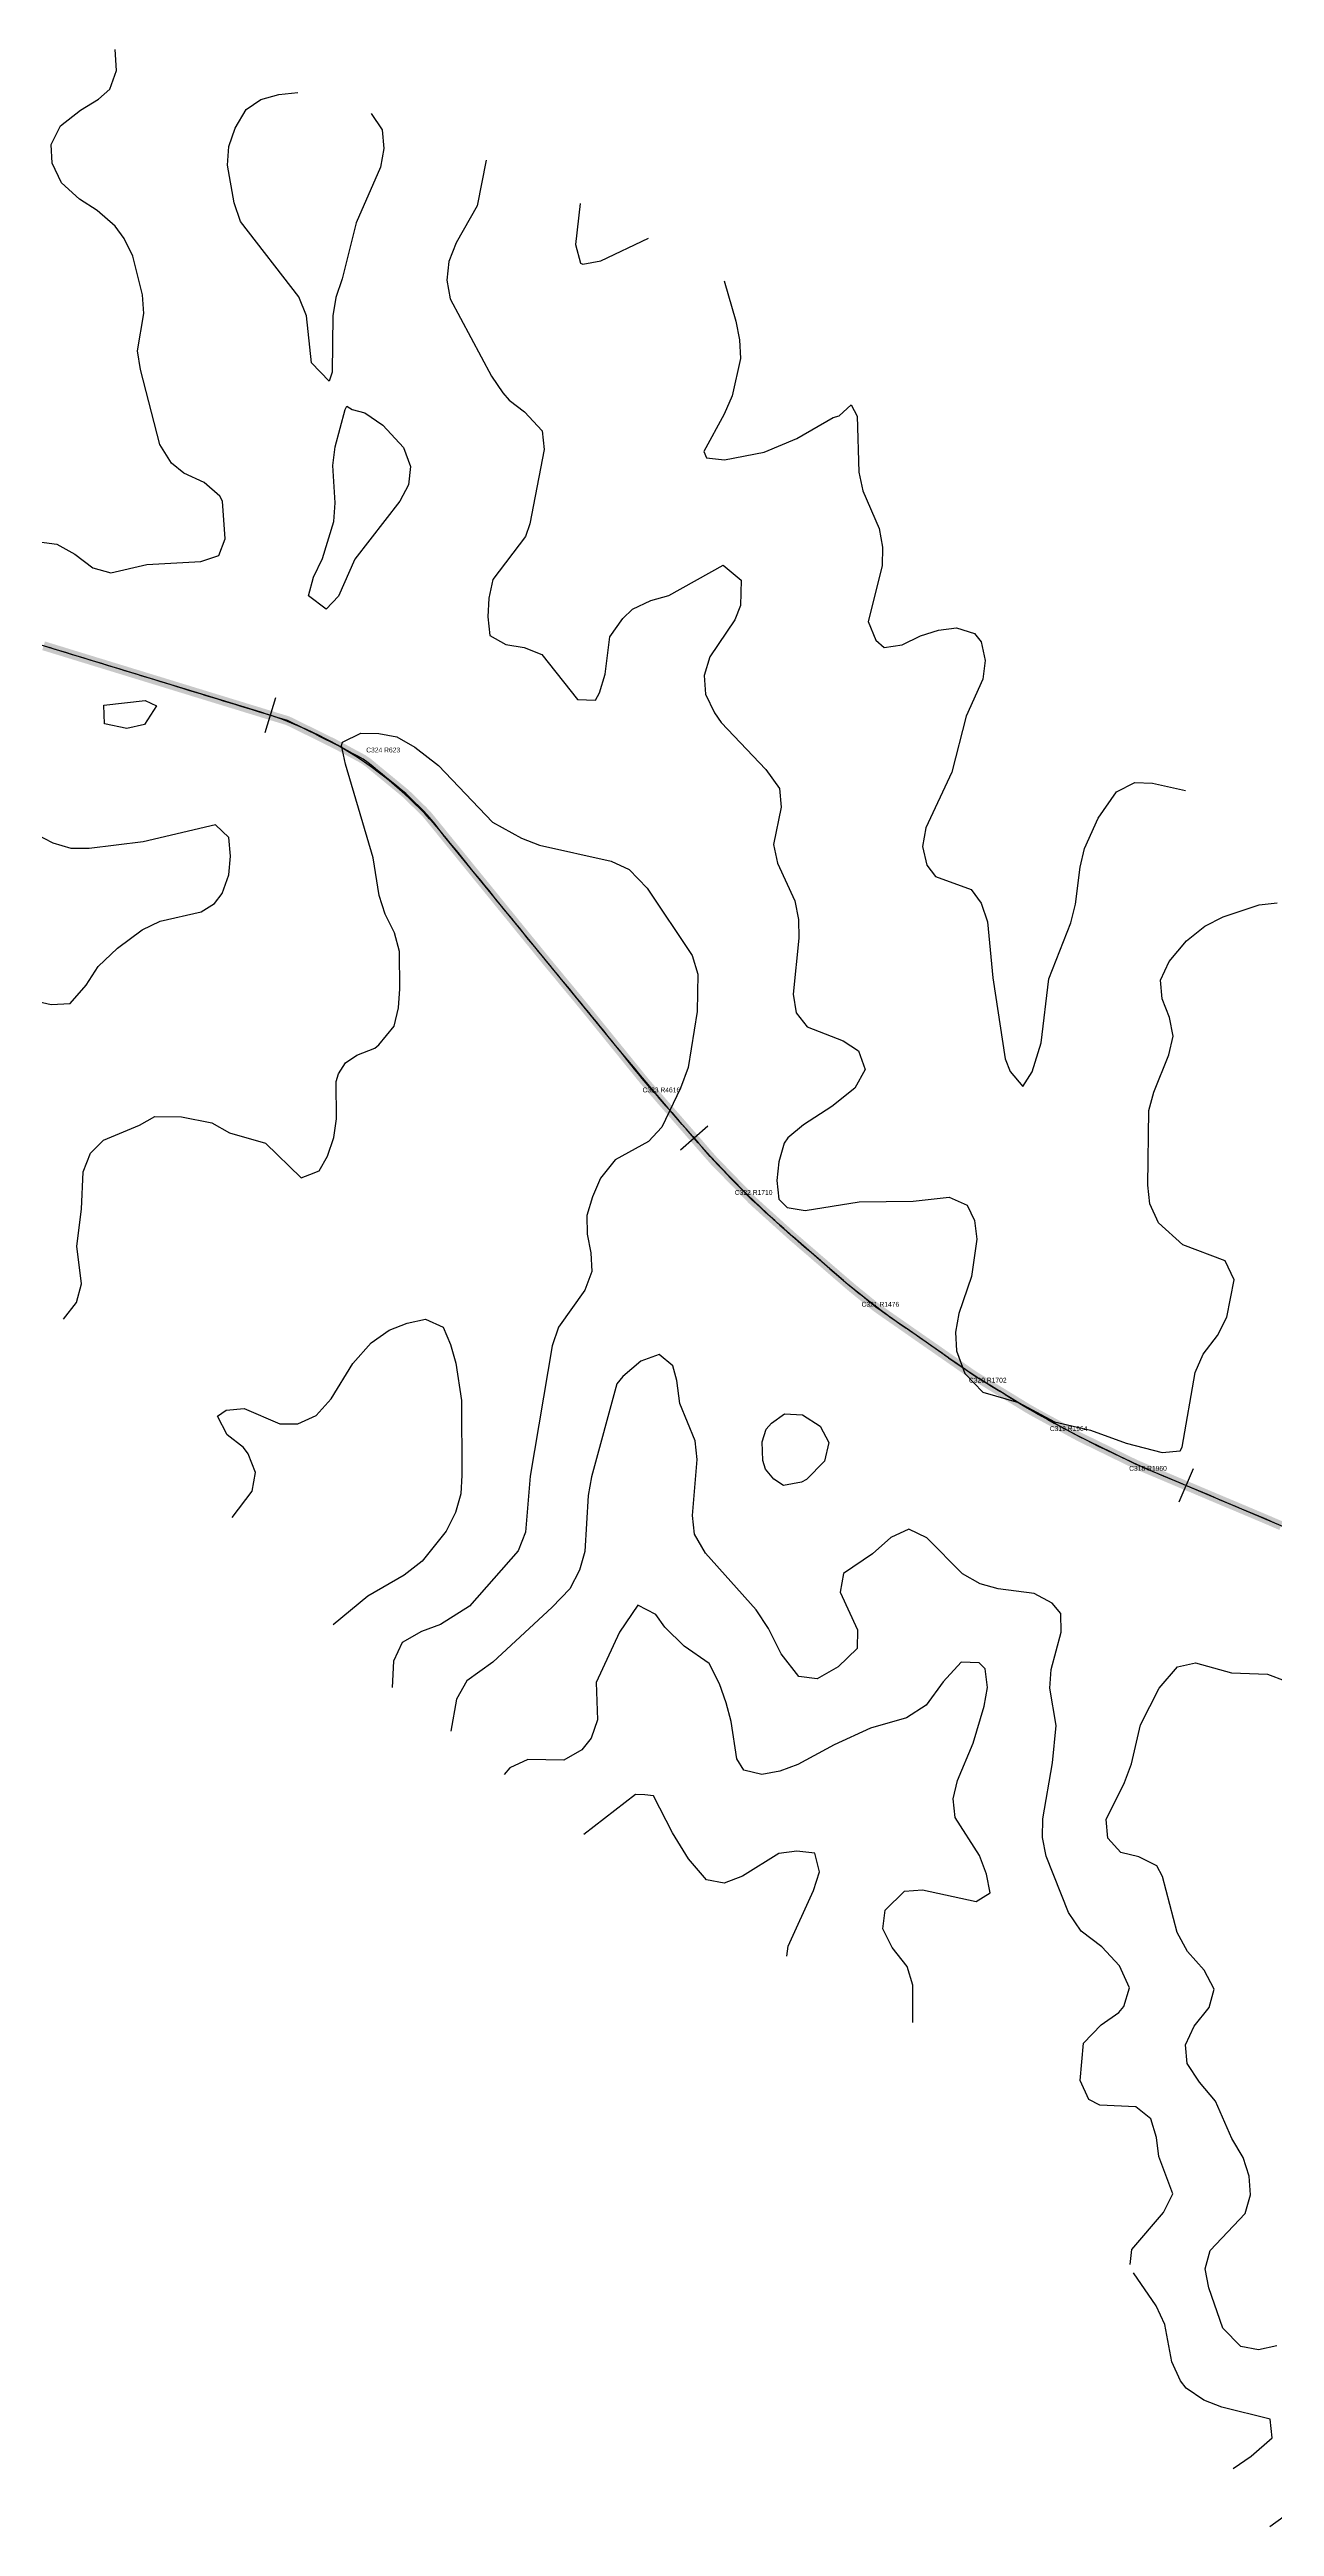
# Model space of a CAD drawing. Header units: metres. Extents: x 697254 to 930473, y 8023396 to 8227001.
# Drawn here: x 773038 to 775056, y 8165256 to 8169336 of the extents above; entities that cross this region are included whole.
import ezdxf

# ---------------------------------------------------------------- set-up
doc = ezdxf.new("R2010")
doc.units = ezdxf.units.M
for name, color, linetype in [('ALIGNMENT_FITTED', 4, 'Continuous'), ('CENTRELINE', 7, 'Continuous'), ('CHAINAGE', 7, 'Continuous'), ('CONTOUR_10M', 33, 'Continuous'), ('CONTOUR_INDEX_50M', 34, 'Continuous'), ('CURVE_LABELS', 4, 'Continuous'), ('GRADE_0-4', 3, 'Continuous'), ('GRADE_4-6', 2, 'Continuous')]:
    doc.layers.add(name, color=color, linetype=linetype)

msp = doc.modelspace()

# ---------------------------------------------------------------- linework, layer by layer
at = {"layer": 'ALIGNMENT_FITTED'}
for p, q in [((773386.5, 8168244.3), (772450.5, 8168530.5)), ((773978.4, 8167685.8), (773686.8, 8168042.7)), ((774097.7, 8167545.3), (774075.4, 8167570.8)), ((774323.3, 8167327.7), (774263, 8167380.2)), ((774519.2, 8167180.8), (774449.1, 8167229.5)), ((774612.1, 8167120.4), (774603.3, 8167125.8)), ((775230.6, 8166834.6), (774869.9, 8166987.7))]:
    msp.add_line(p, q, dxfattribs=at)
for centre, radius, start, end in [((773204.3, 8167648.6), 623, 39.2475, 73.0004), ((777553.4, 8170606.4), 4616.4, -140.7525, -138.8853), ((775386.4, 8168670), 1710.4, -138.8853, -131.0527), ((775292.6, 8168440.7), 1475.9, -131.0527, -124.8541), ((775491.6, 8168577.1), 1701.6, -124.8541, -121.4688), ((775637.4, 8168795.7), 1964.1, -121.4688, -116.006), ((775635.4, 8168791.6), 1959.6, -116.006, -112.9955)]:
    msp.add_arc(centre, radius, start, end, dxfattribs=at)
at = {"layer": 'CENTRELINE'}
msp.add_polyline3d([(775057.6, 8166908.2, 1217.5), (775048.4, 8166912.2, 1217.1), (775039.2, 8166916.1, 1216.7), (775030, 8166920, 1216.3), (775020.8, 8166923.9, 1215.9), (775011.6, 8166927.8, 1215.3), (775002.3, 8166931.7, 1214.7), (774993.1, 8166935.6, 1214.2), (774983.9, 8166939.5, 1213.6), (774974.7, 8166943.3, 1212.9), (774965.5, 8166947.2, 1212.3), (774956.2, 8166951.1, 1211.6), (774947, 8166955, 1211.3), (774937.8, 8166958.9, 1210.9), (774928.6, 8166962.8, 1210.5), (774919.4, 8166966.7, 1210.6), (774910.1, 8166970.5, 1210.7), (774900.9, 8166974.4, 1210.6), (774891.7, 8166978.3, 1210.9), (774882.5, 8166982.2, 1211.2), (774873.3, 8166986.1, 1211.4), (774864, 8166990, 1211.4), (774854.8, 8166993.9, 1211.4), (774845.6, 8166997.7, 1211.4), (774836.4, 8167001.6, 1211.2), (774827.2, 8167005.6, 1211.2), (774818.2, 8167009.9, 1211.1), (774809.2, 8167014.3, 1211), (774800.2, 8167018.7, 1210.8), (774791.2, 8167023.1, 1210.6), (774782.2, 8167027.5, 1210.4), (774773.2, 8167031.9, 1210.3), (774764.2, 8167036.3, 1210.4), (774755.2, 8167040.7, 1210.6), (774746.2, 8167045, 1210.7), (774737.3, 8167049.4, 1210.6), (774728.4, 8167054.1, 1210.4), (774719.6, 8167058.9, 1210.2), (774710.8, 8167063.7, 1210), (774702.1, 8167068.5, 1209.9), (774693.3, 8167073.3, 1209.8), (774684.5, 8167078.1, 1209.7), (774675.7, 8167082.9, 1209.7), (774666.9, 8167087.7, 1209.6), (774658.2, 8167092.5, 1209.7), (774649.5, 8167097.5, 1209.8), (774641, 8167102.7, 1210), (774632.5, 8167107.9, 1210.2), (774623.9, 8167113.2, 1210.1), (774615.4, 8167118.4, 1209.9), (774606.9, 8167123.6, 1209.6), (774598.3, 8167128.8, 1209.3), (774589.8, 8167134.1, 1209.3), (774581.3, 8167139.3, 1209.3), (774572.7, 8167144.5, 1209.3), (774564.2, 8167149.7, 1209.3), (774555.8, 8167155.2, 1209.3), (774547.6, 8167161, 1209.2), (774539.4, 8167166.7, 1209.5), (774531.2, 8167172.4, 1209.8), (774523, 8167178.1, 1210.1), (774514.8, 8167183.8, 1210.5), (774506.6, 8167189.5, 1211), (774498.4, 8167195.3, 1211.5), (774490.1, 8167201, 1212.1), (774481.9, 8167206.7, 1212.5), (774473.7, 8167212.4, 1212.9), (774465.5, 8167218.1, 1213.3), (774457.3, 8167223.8, 1213.8), (774449.1, 8167229.6, 1214.2), (774440.9, 8167235.3, 1214.5), (774432.7, 8167241, 1214.7), (774424.5, 8167246.7, 1214.9), (774416.3, 8167252.4, 1215.2), (774408, 8167258.2, 1215.6), (774399.9, 8167263.9, 1215.9), (774392.1, 8167270.2, 1215.9), (774384.3, 8167276.5, 1215.8), (774376.6, 8167282.8, 1215.7), (774368.8, 8167289.1, 1215.6), (774361, 8167295.5, 1215.6), (774353.4, 8167301.9, 1215.6), (774345.8, 8167308.5, 1215.5), (774338.2, 8167315, 1215.3), (774330.7, 8167321.5, 1215.3), (774323.1, 8167328, 1215.1), (774315.5, 8167334.6, 1214.9), (774307.9, 8167341.1, 1214.6), (774300.3, 8167347.6, 1214.2), (774292.8, 8167354.2, 1213.9), (774285.2, 8167360.7, 1213.5), (774277.6, 8167367.2, 1213), (774270, 8167373.8, 1212.6), (774262.4, 8167380.3, 1212.3), (774255, 8167387, 1211.9), (774247.5, 8167393.7, 1211.2), (774240.1, 8167400.4, 1210.7), (774232.7, 8167407.1, 1210.3), (774225.3, 8167413.8, 1210.1), (774217.8, 8167420.5, 1210.3), (774210.4, 8167427.2, 1210.6), (774203, 8167433.9, 1210.8), (774195.6, 8167440.7, 1211), (774188.7, 8167447.8, 1211.5), (774181.7, 8167455, 1212.1), (774174.7, 8167462.2, 1212.6), (774167.7, 8167469.4, 1213), (774160.7, 8167476.5, 1213.5), (774153.8, 8167483.7, 1214.2), (774146.8, 8167490.9, 1214.7), (774139.8, 8167498, 1215.2), (774132.8, 8167505.2, 1215.6), (774126.2, 8167512.7, 1216.2), (774119.6, 8167520.2, 1216.6), (774113, 8167527.8, 1217), (774106.5, 8167535.3, 1217.2), (774099.9, 8167542.8, 1217.7), (774093.3, 8167550.4, 1218.1), (774086.7, 8167557.9, 1218.5), (774080.1, 8167565.5, 1218.7), (774073.6, 8167573, 1219), (774067, 8167580.5, 1219.5), (774060.4, 8167588.1, 1219.9), (774053.8, 8167595.6, 1220.3), (774047.2, 8167603.1, 1220.8), (774040.7, 8167610.7, 1221.4), (774034.1, 8167618.2, 1221.9), (774027.5, 8167625.8, 1222.3), (774020.9, 8167633.3, 1222.7), (774014.6, 8167641, 1223.2), (774008.3, 8167648.8, 1223.7), (774002, 8167656.6, 1224.3), (773995.7, 8167664.3, 1224.8), (773989.4, 8167672.1, 1225.3), (773983.1, 8167679.9, 1225.7), (773976.8, 8167687.7, 1225.9), (773970.5, 8167695.4, 1226.2), (773964.2, 8167703.2, 1226.4), (773957.9, 8167711, 1226.6), (773951.6, 8167718.8, 1226.8), (773945.3, 8167726.5, 1227.1), (773939, 8167734.3, 1227.4), (773932.7, 8167742.1, 1227.7), (773926.4, 8167749.9, 1227.9), (773920.1, 8167757.6, 1227.9), (773913.7, 8167765.3, 1227.7), (773907.4, 8167773.1, 1227.5), (773901, 8167780.8, 1227.2), (773894.6, 8167788.5, 1227.1), (773888.2, 8167796.2, 1227.1), (773881.8, 8167803.9, 1226.9), (773875.5, 8167811.6, 1226.7), (773869.1, 8167819.3, 1226.5), (773862.7, 8167827, 1226.4), (773856.3, 8167834.7, 1226.3), (773850, 8167842.5, 1226.2), (773843.7, 8167850.2, 1226.2), (773837.4, 8167858, 1226), (773831, 8167865.8, 1225.8), (773824.7, 8167873.5, 1225.6), (773818.4, 8167881.3, 1225.4), (773812.1, 8167889, 1225.2), (773805.8, 8167896.8, 1225.1), (773799.5, 8167904.6, 1225.2), (773793.2, 8167912.3, 1225.3), (773786.8, 8167920.1, 1225.2), (773780.5, 8167927.8, 1224.7), (773774.2, 8167935.6, 1224.1), (773767.9, 8167943.4, 1223.7), (773761.6, 8167951.1, 1223.6), (773755.3, 8167958.9, 1223.6), (773749, 8167966.6, 1223.5), (773742.6, 8167974.4, 1223.3), (773736.3, 8167982.2, 1223), (773730, 8167989.9, 1222.7), (773723.7, 8167997.7, 1222.4), (773717.4, 8168005.4, 1222.3), (773711.1, 8168013.2, 1222.2), (773704.7, 8168021, 1222.1), (773698.4, 8168028.7, 1221.9), (773692.1, 8168036.5, 1221.9), (773685.8, 8168044.2, 1222), (773679.5, 8168052, 1222.1), (773673.2, 8168059.8, 1222.2), (773666.9, 8168067.5, 1222.4), (773660.5, 8168075.3, 1222.3), (773653.6, 8168082.5, 1222.3), (773646.5, 8168089.5, 1222.3), (773639.3, 8168096.5, 1222.2), (773632.2, 8168103.5, 1222.3), (773625, 8168110.4, 1222.2), (773617.3, 8168116.8, 1222), (773609.5, 8168123.2, 1221.6), (773601.8, 8168129.5, 1221.4), (773594.1, 8168135.9, 1221.4), (773586.4, 8168142.2, 1221.4), (773578.6, 8168148.6, 1221.3), (773570.9, 8168155, 1221.3), (773563.2, 8168161.3, 1221.3), (773555, 8168167, 1221.2), (773546.2, 8168171.8, 1221), (773537.4, 8168176.5, 1220.8), (773528.6, 8168181.3, 1220.5), (773519.8, 8168186.1, 1220.3), (773511, 8168190.8, 1220), (773502.1, 8168195.3, 1219.8), (773493.1, 8168199.7, 1219.5), (773484.1, 8168204.1, 1219.2), (773475.2, 8168208.6, 1218.9), (773466.2, 8168213, 1218.7), (773457.2, 8168217.4, 1218.5), (773448.2, 8168221.8, 1218.5), (773439.3, 8168226.3, 1218.4), (773430.2, 8168230.6, 1218.3), (773420.7, 8168233.5, 1218.3), (773411.1, 8168236.4, 1218.3), (773401.5, 8168239.4, 1218.5), (773392, 8168242.3, 1218.5), (773382.4, 8168245.3, 1218.5), (773372.8, 8168248.2, 1218.4), (773363.3, 8168251.1, 1218.6), (773353.7, 8168254.1, 1218.8), (773344.2, 8168257, 1218.9), (773334.6, 8168259.9, 1219.1), (773325, 8168262.9, 1219.2), (773315.5, 8168265.8, 1219.3), (773305.9, 8168268.7, 1219.4), (773296.3, 8168271.7, 1219.5), (773286.8, 8168274.6, 1219.6), (773277.2, 8168277.5, 1219.5), (773267.6, 8168280.5, 1219.5), (773258.1, 8168283.4, 1219.5), (773248.5, 8168286.3, 1219.7), (773238.9, 8168289.3, 1220), (773229.4, 8168292.2, 1220.1), (773219.8, 8168295.2, 1220), (773210.2, 8168298.1, 1219.7), (773200.7, 8168301, 1219.4), (773191.1, 8168304, 1219.1), (773181.5, 8168306.9, 1219), (773172, 8168309.8, 1218.8), (773162.4, 8168312.8, 1218.7), (773152.9, 8168315.7, 1218.7), (773143.3, 8168318.6, 1218.7), (773133.7, 8168321.6, 1218.6), (773124.2, 8168324.5, 1218.3), (773114.6, 8168327.4, 1218.1), (773105, 8168330.4, 1217.9), (773095.5, 8168333.3, 1217.8), (773085.9, 8168336.2, 1217.8), (773076.3, 8168339.2, 1217.8), (773066.8, 8168342.1, 1217.9), (773057.2, 8168345.1, 1218), (773047.6, 8168348, 1218.1), (773038.1, 8168350.9, 1218)], dxfattribs=at)
at = {"layer": 'CHAINAGE'}
for p, q in [((773410.3, 8168268.1), (773392.7, 8168210.7)), ((774122.5, 8167562.6), (774077.3, 8167523.1)), ((774921.8, 8166998.2), (774898.5, 8166942.9))]:
    msp.add_line(p, q, dxfattribs=at)
at = {"layer": 'CONTOUR_10M'}
for points, elevation in [([(773021, 8168525.3), (773050.6, 8168521.2), (773080, 8168504.7), (773109.4, 8168482.1), (773139, 8168474), (773198.5, 8168487.8), (773287.6, 8168492.9), (773317.3, 8168502.8), (773327.7, 8168530.3), (773323.2, 8168591.9), (773318.6, 8168600.1), (773293.2, 8168623), (773259.7, 8168638.1), (773239.2, 8168654.5), (773220, 8168685.5), (773188.3, 8168808.9), (773183.4, 8168839.8), (773193.7, 8168901.1), (773191.4, 8168931.9), (773175.3, 8168995.5), (773161.1, 8169024.6), (773146.2, 8169045.2), (773116.9, 8169070.7), (773087.5, 8169089.8), (773058.2, 8169116.8), (773042.4, 8169149.1), (773040.8, 8169179.9), (773056.2, 8169210.5), (773089.3, 8169236.5), (773119.2, 8169254.2), (773137.6, 8169271), (773148.6, 8169301.6), (773146.3, 8169336.1)], 1210), ([(773567.9, 8169230.7), (773585.9, 8169203.7), (773589, 8169172.9), (773583.5, 8169142.2), (773543.4, 8169050.5), (773520.4, 8168958.5), (773509.9, 8168927.9), (773505, 8168897.2), (773503.9, 8168804.9), (773499, 8168789.7), (773469.7, 8168820), (773461.7, 8168897.7), (773448.8, 8168928.7), (773352.7, 8169052.9), (773342.2, 8169083.8), (773331.6, 8169145.5), (773333.8, 8169176.2), (773343.9, 8169206.8), (773362.4, 8169237.3), (773386.3, 8169254), (773416, 8169262.1), (773447.1, 8169265.6)], 1220), ([(773757.2, 8169154), (773742.9, 8169078.7), (773707.9, 8169017.6), (773696, 8168987), (773692.9, 8168956.3), (773698, 8168925.5), (773766.1, 8168797.8), (773785, 8168770.6), (773795.3, 8168758.4), (773820.6, 8168739.4), (773849.5, 8168708.2), (773853, 8168677.4), (773829.6, 8168554.7), (773822.1, 8168534.1), (773768.7, 8168463.2), (773761.8, 8168432.5), (773760.3, 8168401.8), (773763.3, 8168371), (773790.1, 8168355.8), (773819.8, 8168351.1), (773849.3, 8168339.8), (773907.7, 8168265.4), (773937.3, 8168264.5), (773944.2, 8168276.4), (773953.5, 8168307), (773961.4, 8168368.5), (773982.4, 8168398.9), (773998.6, 8168414), (774028.4, 8168428.4), (774058.2, 8168436.7), (774147.8, 8168486.9), (774177.2, 8168462), (774176.6, 8168420.4), (774167.2, 8168396.6), (774125.6, 8168335.6), (774116.4, 8168305), (774118.9, 8168274.2), (774133.7, 8168243.2), (774144.5, 8168227.7), (774218.3, 8168149.9), (774240.4, 8168118.8), (774243.1, 8168088), (774230.9, 8168026.7), (774237.1, 8167995.8), (774266.1, 8167933.9), (774272.1, 8167903.1), (774272.2, 8167872.3), (774263.2, 8167780.2), (774267.8, 8167749.4), (774286.4, 8167726.3), (774345.5, 8167703.1), (774370.9, 8167686.5), (774381.7, 8167655.6), (774364.8, 8167625.1), (774326.6, 8167594.8), (774280.2, 8167564.6), (774254.4, 8167543.5), (774248.1, 8167534.3), (774239.6, 8167503.7), (774236.1, 8167472.9), (774239.3, 8167442.1), (774253, 8167428.8), (774282.6, 8167423.4), (774371.7, 8167437.6), (774460.8, 8167439), (774520.2, 8167445.3), (774549.7, 8167432.2), (774561.5, 8167407.3), (774565.4, 8167376.4), (774556.6, 8167315), (774535.7, 8167253.8), (774530.7, 8167223.1), (774532, 8167192.3), (774546.1, 8167155.1), (774575.4, 8167124.3), (774634.5, 8167107.3), (774693.4, 8167075.2), (774752.6, 8167061.9), (774811.6, 8167040.1), (774870.8, 8167024.9), (774900.5, 8167027.9), (774903.9, 8167033.8), (774925.3, 8167156.5), (774938.4, 8167187.1), (774962.2, 8167217.7), (774977.2, 8167248.1), (774989.5, 8167309.5), (774974.8, 8167340.4), (774904.8, 8167367.3), (774864.6, 8167403.4), (774850.6, 8167434.3), (774847.3, 8167465.1), (774849, 8167588.1), (774856.9, 8167618.8), (774881.7, 8167680), (774889, 8167710.6), (774882.9, 8167741.5), (774870.7, 8167772.4), (774868.2, 8167803.2), (774882.5, 8167833.8), (774911.2, 8167867.8), (774941.2, 8167892.1), (774971.1, 8167907.1), (775030.7, 8167927.3), (775060.4, 8167930.5)], 1210), ([(773525, 8168743.1), (773528.2, 8168748.8), (773536.6, 8168743), (773557.7, 8168737.8), (773587.1, 8168717.3), (773621.2, 8168680.4), (773632.7, 8168649.5), (773629.5, 8168618.8), (773615.2, 8168592), (773541.4, 8168496.8), (773514.4, 8168435.7), (773494.2, 8168414.1), (773464.7, 8168436.3), (773473, 8168467), (773488, 8168497.5), (773506.6, 8168558.8), (773508.9, 8168589.5), (773504.9, 8168651.1), (773508.7, 8168681.8), (773525, 8168743.1)], 1220), ([(773127.8, 8168256.1), (773195.6, 8168263.8), (773214.7, 8168254.9), (773194.6, 8168224.4), (773165.4, 8168217.6), (773128.9, 8168225.3), (773127.8, 8168256.1)], 1220), ([(773061.3, 8167244.6), (773082.6, 8167272.3), (773091, 8167303), (773083.1, 8167364.6), (773090.8, 8167426), (773093.7, 8167487.5), (773106, 8167518.1), (773127.1, 8167539.2), (773186.7, 8167564.1), (773211.6, 8167578.3), (773255.5, 8167577.7), (773305.4, 8167567.9), (773334.9, 8167551.4), (773394, 8167534.3), (773452.6, 8167477.6), (773467.3, 8167482.8), (773482.4, 8167488.8), (773496.4, 8167513.1), (773506.8, 8167543.8), (773510.7, 8167574.5), (773510.4, 8167636), (773514.1, 8167648.7), (773525.8, 8167666.6), (773544.2, 8167679.5), (773574, 8167691.2), (773580.9, 8167696.6), (773605.9, 8167727.1), (773612.8, 8167757.7), (773615.1, 8167788.5), (773614.6, 8167850), (773606.6, 8167880.8), (773591.2, 8167911.8), (773581.1, 8167942.7), (773571.2, 8168004.3), (773525.7, 8168158.7), (773519.2, 8168189.5), (773521.1, 8168195), (773550.9, 8168209.7), (773580.6, 8168209.6), (773610.2, 8168203.7), (773639.7, 8168186.8), (773678.9, 8168156.7), (773767.9, 8168063.3), (773815.7, 8168036.7), (773845.3, 8168025.6), (773963.6, 8167999), (773993.1, 8167985.2), (774022.4, 8167954.4), (774096.5, 8167843.8), (774106, 8167812.9), (774105, 8167751.4), (774090.1, 8167659.4), (774077.5, 8167625), (774047, 8167560.9), (774024.9, 8167537.2), (773970.2, 8167507.1), (773945.9, 8167476.6), (773932.7, 8167446.1), (773923.5, 8167415.4), (773923.8, 8167384.7), (773929.9, 8167353.8), (773931.7, 8167323), (773919.8, 8167292.4), (773876.7, 8167231.5), (773866, 8167200.8), (773829.9, 8166986), (773822, 8166893.8), (773810, 8166863.2), (773730.1, 8166771.9), (773682.4, 8166741.8), (773650.7, 8166729.8), (773619.1, 8166711.8), (773604.6, 8166681.3), (773602.5, 8166637.9)], 1220), ([(772952.2, 8167783), (773040.9, 8167762.7), (773072.2, 8167764.6), (773098.4, 8167795), (773118.3, 8167825.6), (773150.3, 8167855.9), (773190.8, 8167885.8), (773220.7, 8167900.5), (773288.1, 8167915.7), (773310, 8167929.2), (773322.7, 8167946), (773333.6, 8167976.6), (773336.4, 8168007.3), (773333.5, 8168038.1), (773311.7, 8168059.2), (773192.7, 8168031.1), (773103.5, 8168019.9), (773073.9, 8168019.7), (773044.3, 8168028.9), (773014.8, 8168044.3)], 1210), ([(773339.1, 8166918), (773372.2, 8166961.1), (773377.8, 8166991.8), (773365.5, 8167022.7), (773357.9, 8167033.3), (773330.6, 8167053.9), (773314.9, 8167084.8), (773329.1, 8167094.7), (773358.8, 8167097.2), (773417.8, 8167071.9), (773447.4, 8167072.4), (773477.3, 8167085.8), (773502.1, 8167113.2), (773537.7, 8167171.4), (773567.8, 8167205.6), (773597.7, 8167226.3), (773627.5, 8167238.2), (773657.3, 8167244.4), (773686.8, 8167231.2), (773698.9, 8167203), (773707.6, 8167172.1), (773716.9, 8167110.5), (773717.4, 8166987.4), (773715.5, 8166956.7), (773706.9, 8166926), (773691.6, 8166895.5), (773652.2, 8166845.7), (773622.2, 8166822.6), (773562.5, 8166788.4), (773505.5, 8166741)], 1230), ([(774818.3, 8165687.3), (774821.1, 8165712.2), (774873, 8165773), (774888.3, 8165803.6), (774865.6, 8165865.4), (774861.4, 8165896.2), (774852.3, 8165927.1), (774827.3, 8165946.9), (774768, 8165949.9), (774750.1, 8165959.2), (774735.6, 8165990.1), (774741.2, 8166051.6), (774770.5, 8166081.9), (774799.6, 8166102.6), (774808, 8166112.2), (774817.3, 8166142.9), (774800.6, 8166179.5), (774771.3, 8166210.6), (774737.2, 8166236.2), (774716.6, 8166267.2), (774679.9, 8166359.9), (774674, 8166390.8), (774674.3, 8166421.5), (774690.4, 8166513.6), (774696.3, 8166575), (774685.8, 8166636.7), (774687.8, 8166667.4), (774704.5, 8166728.7), (774703.7, 8166759.5), (774689.6, 8166776.7), (774660.1, 8166792.6), (774600.9, 8166800.5), (774571.3, 8166808.3), (774541.9, 8166824.8), (774483.3, 8166884.2), (774453.8, 8166898.6), (774424, 8166884.8), (774394, 8166858.1), (774345.8, 8166825.6), (774340.7, 8166794.9), (774369.2, 8166733), (774368.3, 8166702.3), (774337, 8166671.9), (774302.4, 8166652.3), (774272.7, 8166655.7), (774243.5, 8166693.2), (774222.3, 8166734.9), (774202.1, 8166765.9), (774118.8, 8166859.3), (774100.6, 8166890.2), (774097.4, 8166921), (774105, 8167013.2), (774101.8, 8167044), (774076.3, 8167105.9), (774071.3, 8167143.6), (774064.7, 8167167.5), (774042.2, 8167186.4), (774012.4, 8167175.3), (773982.4, 8167150.3), (773972.7, 8167138), (773931, 8166984.7), (773925.3, 8166954), (773919.8, 8166861.8), (773911.3, 8166831.2), (773895, 8166800.6), (773866.3, 8166770.2), (773768.7, 8166679.7), (773725.7, 8166649), (773708.5, 8166618.4), (773699.2, 8166566.1)], 1210), ([(774227.4, 8167073.2), (774248.6, 8167088.6), (774278.3, 8167086.8), (774307.7, 8167068.1), (774322.1, 8167041.2), (774314.7, 8167010.5), (774285, 8166980.2), (774276.8, 8166975.8), (774247.1, 8166970.5), (774231.5, 8166980.9), (774217.8, 8166997.6), (774212.9, 8167011.8), (774212.3, 8167042.6), (774218.6, 8167063.5), (774227.4, 8167073.2)], 1220), ([(775059.5, 8165553.4), (775029.8, 8165546.5), (775000.2, 8165552.4), (774970.9, 8165582.2), (774947.6, 8165649), (774941.7, 8165679.9), (774949.8, 8165710.5), (775007.4, 8165771.3), (775016.1, 8165802), (775014.4, 8165832.7), (775004.3, 8165863.6), (774985.7, 8165894.6), (774958.5, 8165956.5), (774932.4, 8165987.6), (774911.9, 8166018.6), (774909.1, 8166049.4), (774923.6, 8166080), (774948.1, 8166110.4), (774956.7, 8166141.1), (774940.1, 8166172), (774912.7, 8166203.1), (774895.6, 8166234.1), (774871.3, 8166326.7), (774862, 8166343.9), (774832.6, 8166358.8), (774803, 8166365.8), (774781.5, 8166389.4), (774778.9, 8166420.2), (774808.9, 8166481.3), (774820.3, 8166511.9), (774835.3, 8166576.3), (774865.8, 8166636.8), (774895.9, 8166672.1), (774925.7, 8166678.7), (774984.8, 8166661.8), (775044.1, 8166659.9), (775073.6, 8166648.7)], 1220), ([(774252.9, 8166195.3), (774254.6, 8166211.6), (774296.5, 8166303.3), (774306.5, 8166334), (774298.9, 8166364.8), (774269.1, 8166368.1), (774239.3, 8166364.6), (774179.5, 8166327), (774149.7, 8166315.6), (774120.1, 8166320.7), (774090.9, 8166355.8), (774064.2, 8166398.6), (774032.9, 8166459.1), (774019, 8166460.7), (774003.3, 8166461.7), (773918.3, 8166395.4)], 1190), ([(774987.7, 8165351.2), (775017.6, 8165371.3), (775052.3, 8165401.6), (775049, 8165432.4), (774969.2, 8165452.4), (774939.7, 8165463.9), (774910.3, 8165483.5), (774900.8, 8165495.8), (774886.8, 8165526.8), (774875.5, 8165588.4), (774861.1, 8165619.4), (774823.8, 8165673.4)], 1210), ([(775048.2, 8165255.7), (775085.7, 8165282.8)], 1220)]:
    msp.add_lwpolyline(points, dxfattribs=dict(at, elevation=elevation))
at = {"layer": 'CONTOUR_INDEX_50M', "elevation": 1200}
for points in [[(773912.3, 8169082.5), (773904.4, 8169015.1), (773912.7, 8168984.3), (773916.8, 8168982.4), (773946.5, 8168987.9), (774024.6, 8169025.4)], [(774149.4, 8168955), (774168.7, 8168888.7), (774174.8, 8168857.9), (774176.1, 8168827.1), (774162.5, 8168765.8), (774149.7, 8168735.2), (774115.8, 8168674.1), (774120.4, 8168663.5), (774150, 8168660.2), (774215.3, 8168672.8), (774269.2, 8168695.6), (774328.9, 8168730), (774338.7, 8168732.7), (774358.9, 8168750.9), (774368.6, 8168732.4), (774371.2, 8168640), (774378, 8168609.2), (774404.5, 8168547.3), (774410.4, 8168516.5), (774409.7, 8168485.8), (774386.5, 8168393.8), (774399, 8168362.9), (774413.1, 8168351.1), (774442.8, 8168355.6), (774472.7, 8168370.2), (774502.5, 8168379.5), (774532.2, 8168383.6), (774561.7, 8168374.2), (774572.6, 8168360.6), (774579.1, 8168329.8), (774575.7, 8168299.1), (774548.3, 8168237.9), (774524.4, 8168145.9), (774481.5, 8168054.2), (774476.3, 8168023.5), (774483.5, 8167992.7), (774497.3, 8167974), (774556.3, 8167952.5), (774572.6, 8167930), (774583, 8167899.1), (774591.7, 8167806.7), (774612.1, 8167673.4), (774620.5, 8167652.6), (774641.2, 8167627.7), (774656.8, 8167652.1), (774671.8, 8167700), (774684.3, 8167805.5), (774720.4, 8167897.4), (774728.2, 8167928), (774735.8, 8167989.4), (774743, 8168020.1), (774765.5, 8168070), (774795.7, 8168113.4), (774825.6, 8168128.6), (774855.2, 8168127.4), (774909.5, 8168115.3)], [(774460.3, 8166085.9), (774460.2, 8166147.4), (774450.6, 8166178.3), (774426.2, 8166209.4), (774410.6, 8166240.3), (774414.4, 8166271.1), (774446.2, 8166302.3), (774475.9, 8166304.3), (774564.6, 8166285.2), (774587.6, 8166299.6), (774581.8, 8166330.4), (774570.1, 8166361.3), (774529.9, 8166423.4), (774526.6, 8166454.2), (774533.9, 8166484.8), (774559.4, 8166546), (774577.6, 8166607.3), (774583.4, 8166638), (774579.1, 8166668.8), (774569.7, 8166678.7), (774540, 8166679.8), (774509.9, 8166647.4), (774482.4, 8166608.5), (774449.9, 8166587.8), (774390.3, 8166571), (774330.6, 8166543.3), (774270.9, 8166511), (774241.1, 8166500.2), (774211.3, 8166494.5), (774181.8, 8166501.7), (774170.3, 8166520.2), (774160.8, 8166581.9), (774152.9, 8166612.7), (774141.6, 8166643.7), (774124.7, 8166677.1), (774083.6, 8166705.9), (774052, 8166737.1), (774036.7, 8166758), (774007.3, 8166773.2), (773977, 8166729.2), (773938.9, 8166646.2), (773940.8, 8166584.7), (773930.2, 8166554.1), (773915.2, 8166535.1), (773885.3, 8166518), (773826, 8166519.1), (773796.2, 8166505.6), (773787, 8166494.4)]]:
    msp.add_lwpolyline(points, dxfattribs=at)
at = {"layer": 'GRADE_0-4', "const_width": 15}
for points in [[(774002, 8167656.6), (773995.7, 8167664.3), (773989.4, 8167672.1), (773983.1, 8167679.9), (773976.8, 8167687.7), (773970.5, 8167695.4), (773964.2, 8167703.2), (773957.9, 8167711), (773951.6, 8167718.8), (773945.3, 8167726.5), (773939, 8167734.3), (773932.7, 8167742.1), (773926.4, 8167749.9), (773920.1, 8167757.6), (773913.7, 8167765.3), (773907.4, 8167773.1), (773901, 8167780.8), (773894.6, 8167788.5), (773888.2, 8167796.2), (773881.8, 8167803.9), (773875.5, 8167811.6), (773869.1, 8167819.3), (773862.7, 8167827), (773856.3, 8167834.7), (773850, 8167842.5), (773843.7, 8167850.2), (773837.4, 8167858), (773831, 8167865.8), (773824.7, 8167873.5), (773818.4, 8167881.3), (773812.1, 8167889), (773805.8, 8167896.8), (773799.5, 8167904.6), (773793.2, 8167912.3), (773786.8, 8167920.1), (773780.5, 8167927.8), (773774.2, 8167935.6), (773767.9, 8167943.4), (773761.6, 8167951.1), (773755.3, 8167958.9), (773749, 8167966.6), (773742.6, 8167974.4), (773736.3, 8167982.2), (773730, 8167989.9), (773723.7, 8167997.7), (773717.4, 8168005.4), (773711.1, 8168013.2), (773704.7, 8168021), (773698.4, 8168028.7), (773692.1, 8168036.5), (773685.8, 8168044.2), (773679.5, 8168052), (773673.2, 8168059.8), (773666.9, 8168067.5), (773660.5, 8168075.3), (773653.6, 8168082.5), (773646.5, 8168089.5), (773639.3, 8168096.5), (773632.2, 8168103.5), (773625, 8168110.4), (773617.3, 8168116.8), (773609.5, 8168123.2), (773601.8, 8168129.5), (773594.1, 8168135.9), (773586.4, 8168142.2), (773578.6, 8168148.6), (773570.9, 8168155), (773563.2, 8168161.3), (773555, 8168167), (773546.2, 8168171.8), (773537.4, 8168176.5), (773528.6, 8168181.3), (773519.8, 8168186.1), (773511, 8168190.8), (773502.1, 8168195.3), (773493.1, 8168199.7), (773484.1, 8168204.1), (773475.2, 8168208.6), (773466.2, 8168213), (773457.2, 8168217.4), (773448.2, 8168221.8), (773439.3, 8168226.3), (773430.2, 8168230.6), (773420.7, 8168233.5), (773411.1, 8168236.4), (773401.5, 8168239.4), (773392, 8168242.3), (773382.4, 8168245.3), (773372.8, 8168248.2), (773363.3, 8168251.1), (773353.7, 8168254.1), (773344.2, 8168257), (773334.6, 8168259.9), (773325, 8168262.9), (773315.5, 8168265.8), (773305.9, 8168268.7), (773296.3, 8168271.7), (773286.8, 8168274.6), (773277.2, 8168277.5), (773267.6, 8168280.5), (773258.1, 8168283.4), (773248.5, 8168286.3), (773238.9, 8168289.3), (773229.4, 8168292.2), (773219.8, 8168295.2), (773210.2, 8168298.1), (773200.7, 8168301), (773191.1, 8168304), (773181.5, 8168306.9), (773172, 8168309.8), (773162.4, 8168312.8), (773152.9, 8168315.7), (773143.3, 8168318.6), (773133.7, 8168321.6), (773124.2, 8168324.5), (773114.6, 8168327.4), (773105, 8168330.4), (773095.5, 8168333.3), (773085.9, 8168336.2), (773076.3, 8168339.2), (773066.8, 8168342.1), (773057.2, 8168345.1), (773047.6, 8168348), (773038.1, 8168350.9), (773028.5, 8168353.9)], [(774983.9, 8166939.5), (774974.7, 8166943.3), (774965.5, 8166947.2), (774956.2, 8166951.1), (774947, 8166955), (774937.8, 8166958.9), (774928.6, 8166962.8), (774919.4, 8166966.7), (774910.1, 8166970.5), (774900.9, 8166974.4), (774891.7, 8166978.3), (774882.5, 8166982.2), (774873.3, 8166986.1), (774864, 8166990), (774854.8, 8166993.9), (774845.6, 8166997.7), (774836.4, 8167001.6), (774827.2, 8167005.6), (774818.2, 8167009.9), (774809.2, 8167014.3), (774800.2, 8167018.7), (774791.2, 8167023.1), (774782.2, 8167027.5), (774773.2, 8167031.9), (774764.2, 8167036.3), (774755.2, 8167040.7), (774746.2, 8167045), (774737.3, 8167049.4), (774728.4, 8167054.1), (774719.6, 8167058.9), (774710.8, 8167063.7), (774702.1, 8167068.5), (774693.3, 8167073.3), (774684.5, 8167078.1), (774675.7, 8167082.9), (774666.9, 8167087.7), (774658.2, 8167092.5), (774649.5, 8167097.5), (774641, 8167102.7), (774632.5, 8167107.9), (774623.9, 8167113.2), (774615.4, 8167118.4), (774606.9, 8167123.6), (774598.3, 8167128.8), (774589.8, 8167134.1), (774581.3, 8167139.3), (774572.7, 8167144.5), (774564.2, 8167149.7), (774555.8, 8167155.2), (774547.6, 8167161), (774539.4, 8167166.7), (774531.2, 8167172.4), (774523, 8167178.1), (774514.8, 8167183.8), (774506.6, 8167189.5), (774498.4, 8167195.3), (774490.1, 8167201), (774481.9, 8167206.7), (774473.7, 8167212.4), (774465.5, 8167218.1), (774457.3, 8167223.8), (774449.1, 8167229.6), (774440.9, 8167235.3), (774432.7, 8167241), (774424.5, 8167246.7), (774416.3, 8167252.4), (774408, 8167258.2), (774399.9, 8167263.9), (774392.1, 8167270.2), (774384.3, 8167276.5), (774376.6, 8167282.8), (774368.8, 8167289.1), (774361, 8167295.5), (774353.4, 8167301.9), (774345.8, 8167308.5), (774338.2, 8167315), (774330.7, 8167321.5), (774323.1, 8167328), (774315.5, 8167334.6), (774307.9, 8167341.1), (774300.3, 8167347.6), (774292.8, 8167354.2), (774285.2, 8167360.7), (774277.6, 8167367.2), (774270, 8167373.8), (774262.4, 8167380.3), (774255, 8167387), (774247.5, 8167393.7), (774240.1, 8167400.4), (774232.7, 8167407.1), (774225.3, 8167413.8), (774217.8, 8167420.5), (774210.4, 8167427.2), (774203, 8167433.9), (774195.6, 8167440.7), (774188.7, 8167447.8), (774181.7, 8167455), (774174.7, 8167462.2), (774167.7, 8167469.4), (774160.7, 8167476.5), (774153.8, 8167483.7)]]:
    msp.add_lwpolyline(points, dxfattribs=at)
at = {"layer": 'GRADE_4-6', "const_width": 15}
for points in [[(774153.8, 8167483.7), (774146.8, 8167490.9), (774139.8, 8167498), (774132.8, 8167505.2), (774126.2, 8167512.7), (774119.6, 8167520.2), (774113, 8167527.8), (774106.5, 8167535.3), (774099.9, 8167542.8), (774093.3, 8167550.4), (774086.7, 8167557.9), (774080.1, 8167565.5), (774073.6, 8167573), (774067, 8167580.5), (774060.4, 8167588.1), (774053.8, 8167595.6), (774047.2, 8167603.1), (774040.7, 8167610.7), (774034.1, 8167618.2), (774027.5, 8167625.8), (774020.9, 8167633.3), (774014.6, 8167641), (774008.3, 8167648.8), (774002, 8167656.6)], [(775066.8, 8166904.3), (775057.6, 8166908.2), (775048.4, 8166912.2), (775039.2, 8166916.1), (775030, 8166920), (775020.8, 8166923.9), (775011.6, 8166927.8), (775002.3, 8166931.7), (774993.1, 8166935.6), (774983.9, 8166939.5)]]:
    msp.add_lwpolyline(points, dxfattribs=at)

# ---------------------------------------------------------------- texts
at = {"layer": 'CURVE_LABELS'}
for s, p in [('C324 R623', (773559.9, 8168178.2)), ('C323 R4616', (774015, 8167618.2)), ('C322 R1710', (774167, 8167449.3)), ('C321 R1476', (774375.7, 8167265.1)), ('C320 R1702', (774552.6, 8167140.1)), ('C319 R1964', (774685.8, 8167060.3)), ('C318 R1960', (774816.5, 8166994.8))]:
    msp.add_text(s, height=8, dxfattribs=at).set_placement(p)

doc.saveas('drawing.dxf')
